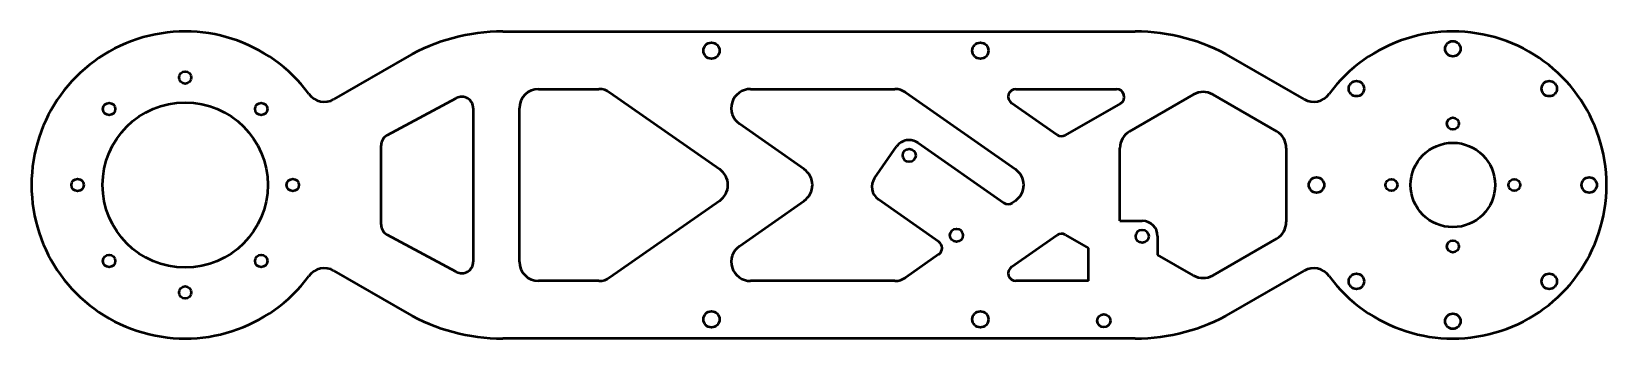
# Model space of a CAD drawing. Header units: millimetres. Extents: x 101 to 511, y 177 to 257.
import ezdxf

# ---------------------------------------------------------------- set-up
doc = ezdxf.new("R2010")
doc.units = ezdxf.units.MM
doc.layers.add('Visible (ISO)', color=7, linetype='Continuous', lineweight=50)

msp = doc.modelspace()

# ---------------------------------------------------------------- linework, layer by layer
at = {"layer": 'Visible (ISO)'}
for p, q in [((223.68, 256.61), (388.32, 256.61)), ((198.68, 249.91), (179.73, 238.97)), ((432.27, 238.97), (413.32, 249.91)), ((193.58, 229.57), (211.58, 239.24)), ((233, 241.61), (248.72, 241.61)), ((251.58, 240.7), (280.15, 220.7)), ((288.15, 241.61), (325.72, 241.61)), ((328.58, 240.7), (357.15, 220.7)), ((367.95, 229.68), (356.12, 237.97)), ((357.26, 241.61), (383.46, 241.61)), ((384.46, 237.88), (370.1, 229.59)), ((386.85, 230.55), (403.5, 240.17)), ((408.5, 240.17), (425.15, 230.55)), ((216, 236.59), (216, 196.62)), ((228, 196.61), (228, 236.61)), ((302.15, 220.7), (285.28, 232.51)), ((192, 206.29), (192, 226.93)), ((320.47, 218.42), (326.2, 226.61)), ((331.78, 227.59), (354.08, 211.97)), ((384.35, 207.25), (384.35, 226.22)), ((427.65, 226.22), (427.65, 207)), ((280.15, 212.51), (251.58, 192.51)), ((285.28, 200.7), (302.15, 212.51)), ((337.2, 201.82), (321.45, 212.85)), ((357.15, 212.51), (356.38, 211.97)), ((384.35, 207.25), (390.15, 207.25)), ((211.58, 193.98), (193.58, 203.65)), ((356.12, 195.25), (367.95, 203.54)), ((370.1, 203.63), (376.15, 200.14)), ((394.15, 203.25), (394.15, 198.45)), ((425.15, 202.67), (408.5, 193.05)), ((337.2, 198.55), (328.58, 192.51)), ((376.15, 191.61), (376.15, 200.14)), ((403.5, 193.05), (394.15, 198.45)), ((179.73, 194.25), (198.68, 183.31)), ((413.32, 183.31), (432.27, 194.25)), ((248.72, 191.61), (233, 191.61)), ((325.72, 191.61), (288.15, 191.61)), ((376.15, 191.61), (357.26, 191.61)), ((388.32, 176.61), (223.68, 176.61))]:
    msp.add_line(p, q, dxfattribs=at)
for centre, radius in [((278, 251.61), 2.1), ((348, 251.61), 2.1), ((471, 252.11), 2), ((141, 244.61), 1.6), ((445.89, 241.71), 2), ((496.1, 241.71), 2), ((141, 216.61), 21.5), ((121.2, 236.41), 1.6), ((160.79, 236.41), 1.6), ((471, 232.61), 1.55), ((329.48, 224.32), 1.7), ((471, 216.61), 11), ((113, 216.61), 1.6), ((169, 216.61), 1.6), ((435.5, 216.61), 2), ((455, 216.61), 1.55), ((487, 216.61), 1.55), ((506.5, 216.61), 2), ((341.77, 203.51), 1.7), ((390.15, 203.25), 1.7), ((471, 200.61), 1.55), ((121.2, 196.81), 1.6), ((160.79, 196.81), 1.6), ((445.89, 191.51), 2), ((496.1, 191.51), 2), ((141, 188.61), 1.6), ((278, 181.61), 2.1), ((348, 181.61), 2.1), ((380.15, 181.25), 1.7), ((471, 181.11), 2)]:
    msp.add_circle(centre, radius, dxfattribs=at)
for centre, radius, start, end in [((141, 216.61), 40, 36.3794, 323.6206), ((223.68, 206.61), 50, 90, 120), ((388.32, 206.61), 50, 60, 90), ((471, 216.61), 40, 216.3794, 143.6206), ((177.23, 243.3), 5, 216.3794, 300), ((213, 236.59), 3, 0, 118.2335), ((233, 236.61), 5, 90, 180), ((248.72, 236.61), 5, 55, 90), ((288.15, 236.61), 5, 90, 235), ((325.72, 236.61), 5, 55, 90), ((357.26, 239.61), 2, 90, 235), ((383.46, 239.61), 2, 300, 90), ((406, 235.84), 5, 60, 120), ((434.77, 243.3), 5, 240, 323.6206), ((369.1, 231.32), 2, 235, 300), ((389.35, 226.22), 5, 120, 180), ((422.65, 226.22), 5, 0, 60), ((195, 226.93), 3, 118.2335, 180), ((329.48, 224.32), 4, 55, 145), ((277.28, 216.61), 5, 305, 55), ((299.28, 216.61), 5, 305, 55), ((323.75, 216.13), 4, 145, 235), ((354.28, 216.61), 5, 305, 55), ((355.23, 213.61), 2, 235, 305), ((195, 206.29), 3, 180, 241.7665), ((390.15, 203.25), 4, 0, 90), ((422.65, 207), 5, 300, 0), ((336.05, 200.18), 2, 305, 55), ((369.1, 201.9), 2, 60, 125), ((288.15, 196.61), 5, 125, 270), ((177.23, 189.92), 5, 60, 143.6206), ((213, 196.62), 3, 241.7665, 0), ((233, 196.61), 5, 180, 270), ((357.26, 193.61), 2, 125, 270), ((406, 197.38), 5, 240, 300), ((434.77, 189.92), 5, 36.3794, 120), ((248.72, 196.61), 5, 270, 305), ((325.72, 196.61), 5, 270, 305), ((223.68, 226.61), 50, 240, 270), ((388.32, 226.61), 50, 270, 300)]:
    msp.add_arc(centre, radius, start, end, dxfattribs=at)

doc.saveas('drawing.dxf')
